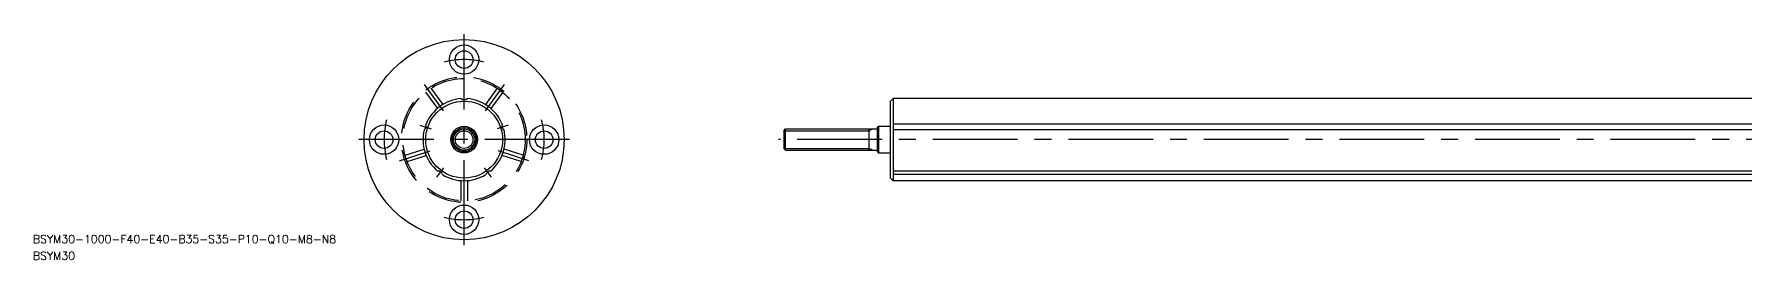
# Model space of a CAD drawing. Extents: x -161 to 1122, y -45 to 40.
# Drawn here: x -161 to 480, y -45 to 40 of the extents above; entities that cross this region are included whole.
import ezdxf

# ---------------------------------------------------------------- set-up
doc = ezdxf.new("R2010")
doc.units = 0
doc.linetypes.add('CENTER', pattern=[50.8, 31.75, -6.35, 6.35, -6.35])
doc.linetypes.add('DASHED', pattern=[19.05, 12.7, -6.35])
doc.layers.get('0').update_dxf_attribs({"linetype": 'CONTINUOUS'})
doc.layers.add('CENTER', color=1, linetype='CENTER')
doc.styles.get("Standard").update_dxf_attribs({"font": 'txt.shx', "height": 3, "bigfont": 'bigfont.shx'})

# ---------------------------------------------------------------- blocks, each defined once
blk = doc.blocks.new('*U3')
at = {"color": 7, "linetype": 'CONTINUOUS'}
blk.add_text('BSYM30-1000-F40-E40-B35-S35-P10-Q10-M8-N8', height=3, dxfattribs=at).set_placement((-161.63, -38.78))
blk = doc.blocks.new('*U4')
at = {"color": 7, "linetype": 'CONTINUOUS'}
blk.add_text('BSYM30', height=3, dxfattribs=at).set_placement((-161.63, -45.02))

msp = doc.modelspace()

# ---------------------------------------------------------------- linework, layer by layer
at = {"color": 3, "linetype": 'DASHED'}
for p, q in [((-14.45, 17.76), (-10.03, 11.68)), ((-12.43, 19.23), (-8.01, 13.15)), ((12.43, 19.23), (8.01, 13.15)), ((14.45, 17.76), (10.03, 11.68)), ((-22.13, -5.88), (-14.98, -3.55)), ((-21.36, -8.25), (-14.21, -5.93)), ((21.36, -8.25), (14.21, -5.93)), ((22.13, -5.88), (14.98, -3.55)), ((-1.25, -15.35), (-1.25, -22.87)), ((1.25, -15.35), (1.25, -22.87))]:
    msp.add_line(p, q, dxfattribs=at)
at = {"color": 7, "linetype": 'CONTINUOUS'}
for p, q in [((159.83, 14.4), (160.79, 15.36)), ((159.83, -14.4), (159.83, 14.4)), ((594.83, 15.36), (160.79, 15.36)), ((160.83, 15.36), (160.83, -15.4)), ((119.83, 3.32), (120.51, 4)), ((119.83, 3.32), (119.83, -3.32)), ((120.51, 4), (154.83, 4)), ((120.51, -4), (120.51, 4)), ((151.83, -4), (151.83, 4)), ((154.83, 4.5), (155.33, 5)), ((154.83, 4.5), (154.83, -4.5)), ((155.33, 5), (155.33, -5)), ((155.33, 5), (159.83, 5)), ((594.83, 5.82), (160.83, 5.82)), ((594.83, 3.67), (160.83, 3.67)), ((119.83, -3.32), (120.51, -4)), ((120.51, -4), (154.83, -4)), ((154.83, -4.5), (155.33, -5)), ((155.33, -5), (159.83, -5)), ((594.83, -11.76), (160.83, -11.76)), ((159.83, -14.4), (160.83, -15.4)), ((594.83, -13.09), (160.83, -13.09)), ((594.83, -15.4), (160.83, -15.4))]:
    msp.add_line(p, q, dxfattribs=at)
at = {"color": 3, "linetype": 'CONTINUOUS'}
for p, q in [((119.83, 3.32), (151.83, 3.32)), ((153, 4), (151.83, 3.32)), ((119.83, -3.32), (151.83, -3.32)), ((153, -4), (151.83, -3.32))]:
    msp.add_line(p, q, dxfattribs=at)
at = {"color": 7, "linetype": 'CONTINUOUS'}
for centre, radius in [((0, 0), 37.5), ((0, 30), 5.5), ((0, 30), 3.3), ((0, 0), 14.4), ((-30, 0), 5.5), ((-30, 0), 3.3), ((0, 0), 5), ((0, 0), 4.5), ((0, 0), 4), ((30, 0), 5.5), ((30, 0), 3.3), ((0, -30), 5.5), ((0, -30), 3.3)]:
    msp.add_circle(centre, radius, dxfattribs=at)
at = {"color": 3, "linetype": 'DASHED'}
for radius in [23.5, 22.9]:
    msp.add_circle((0, 0), radius, dxfattribs=at)
at = {"color": 3, "linetype": 'CONTINUOUS'}
msp.add_circle((0, 0), 3.32, dxfattribs=at)
at = {"color": 7, "linetype": 'CONTINUOUS'}
for centre, radius, start, end in [((0, 0), 15.4, 94.21082, 157.78918), ((0, 17.01), 2, 235.57102, 304.42898), ((0, 0), 15.4, 22.21082, 85.78918), ((0, 0), 15.4, 166.21082, 229.78918), ((-16.18, 5.26), 2, 307.57102, 16.42898), ((0, 0), 15.4, 310.21082, 13.78918), ((16.18, 5.26), 2, 163.57102, 232.42898), ((-10, -13.76), 2, 19.57102, 88.42898), ((10, -13.76), 2, 91.57102, 160.42898), ((0, 0), 15.4, 238.21082, 301.78918)]:
    msp.add_arc(centre, radius, start, end, dxfattribs=at)
at = {"layer": 'CENTER', "color": 1, "linetype": 'CENTER'}
for p, q in [((0, -39.5), (0, 39.5)), ((-14.99, 20.63), (-7.88, 10.84)), ((14.99, 20.63), (7.88, 10.84)), ((39.5, 0), (-39.5, 0)), ((-16.55, 5.38), (-12.37, 4.02)), ((16.55, 5.38), (12.37, 4.02)), ((1121.83, 0), (117.83, 0)), ((-24.25, -7.88), (-12.74, -4.14)), ((24.25, -7.88), (12.74, -4.14)), ((-10.23, -14.08), (-7.65, -10.52)), ((10.23, -14.08), (7.65, -10.52))]:
    msp.add_line(p, q, dxfattribs=at)
for start, end in [(75.63849, 104.36151), (165.63849, 194.36151), (345.63849, 14.36151), (255.63849, 284.36151)]:
    msp.add_arc((0, 0), 30, start, end, dxfattribs=at)

# ---------------------------------------------------------------- block references
at = {"color": 7, "linetype": 'CONTINUOUS'}
for name in ['*U3', '*U4']:
    msp.add_blockref(name, (0, 0), dxfattribs=at)

doc.saveas('drawing.dxf')
